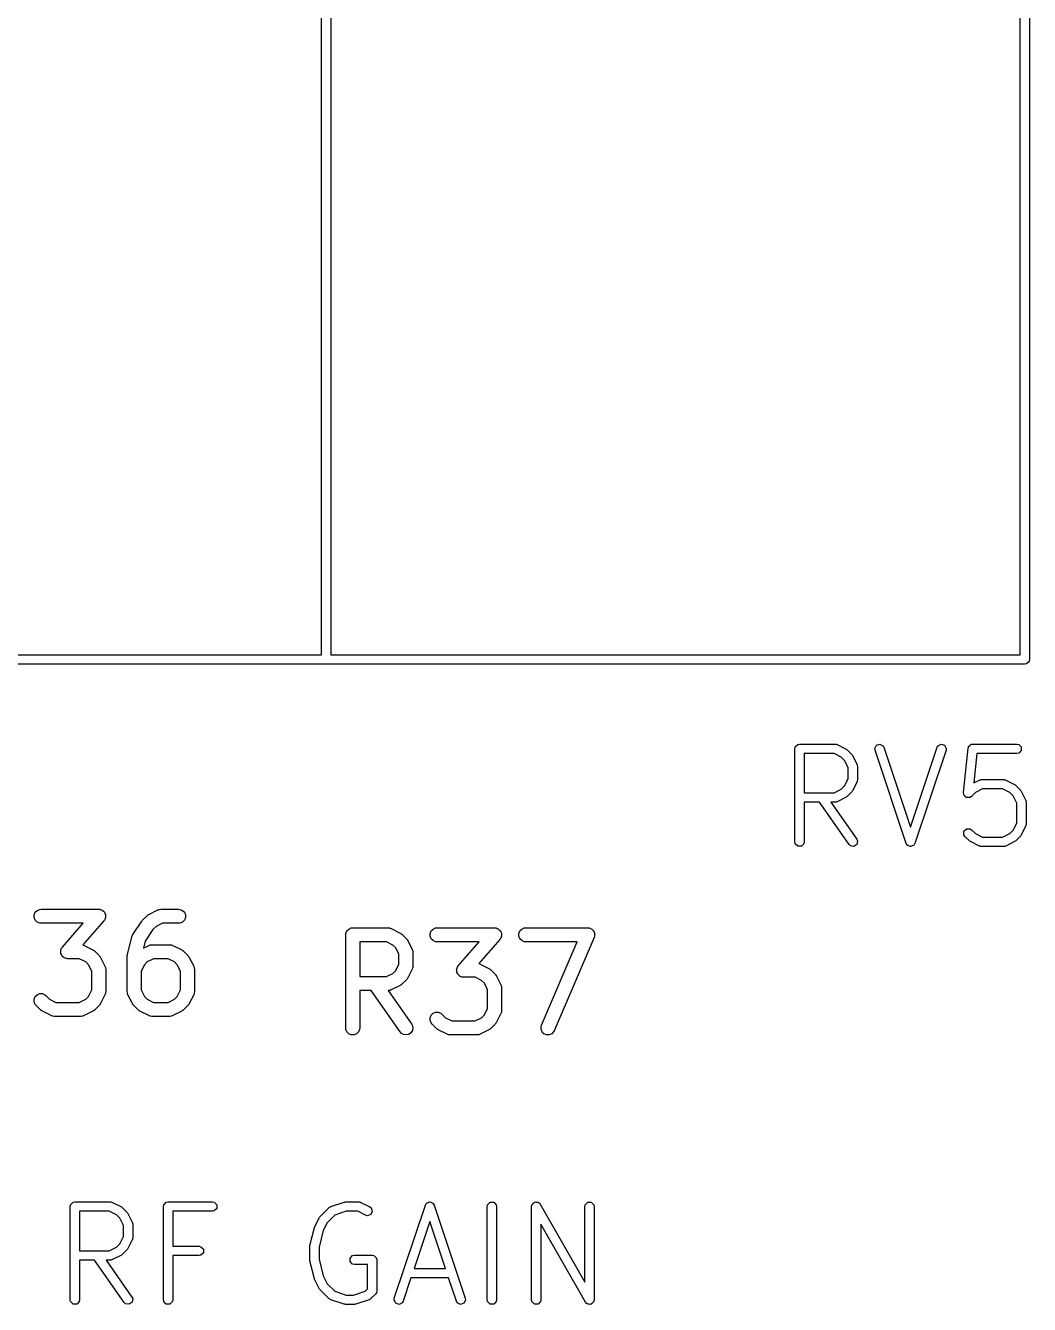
# Model space of a CAD drawing. Header units: millimetres. Extents: x 4 to 152, y 19 to 149.
# Drawn here: x 78.27 to 89.05, y 19.08 to 32.81 of the extents above; entities that cross this region are included whole.
import ezdxf

# ---------------------------------------------------------------- set-up
doc = ezdxf.new("R2010")
doc.units = ezdxf.units.MM
doc.layers.add('F.Silkscreen', color=41, linetype='CONTINUOUS', true_color=0xf2eda1)

msp = doc.modelspace()

# ---------------------------------------------------------------- linework, layer by layer
at = {"layer": 'F.Silkscreen', "linetype": 'CONTINUOUS'}
for p, q in [((88.95, 26.05), (88.95, 48.95)), ((89.05, 49), (89.05, 26)), ((81.45, 26.05), (81.45, 37.705056)), ((81.55, 37.705056), (81.55, 26.05)), ((89, 25.95), (74, 25.95)), ((74.05, 26.05), (81.45, 26.05)), ((81.55, 26.05), (88.95, 26.05)), ((89.019134, 25.953806), (89, 25.95)), ((89.046194, 25.980866), (89.019134, 25.953806)), ((89.05, 26), (89.046194, 25.980866)), ((86.533333, 25.042581), (86.537139, 25.061715)), ((86.533333, 24.042581), (86.533333, 25.042581)), ((86.537139, 25.061715), (86.564199, 25.088775)), ((86.564199, 25.088775), (86.583333, 25.092581)), ((86.583333, 25.092581), (86.964285, 25.092581)), ((86.952482, 24.992581), (86.633333, 24.992581)), ((86.633333, 24.992581), (86.633333, 24.568772)), ((87.029905, 24.95387), (86.952482, 24.992581)), ((86.964285, 25.092581), (86.966741, 25.092093)), ((86.966741, 25.092093), (86.96783, 25.092455)), ((86.96783, 25.092455), (86.975557, 25.090339)), ((86.975557, 25.090339), (86.983419, 25.088775)), ((86.983419, 25.088775), (86.98423, 25.087964)), ((86.98423, 25.087964), (86.986646, 25.087302)), ((86.986646, 25.087302), (87.081883, 25.039684)), ((87.081883, 25.039684), (87.088216, 25.034769)), ((87.088216, 25.034769), (87.094878, 25.030317)), ((87.094878, 25.030317), (87.142497, 24.982699)), ((87.390602, 25.046125), (87.407716, 25.080354)), ((87.393042, 25.02677), (87.390602, 25.046125)), ((87.726375, 24.02677), (87.393042, 25.02677)), ((87.407716, 25.080354), (87.44402, 25.092455)), ((87.44402, 25.092455), (87.478249, 25.075341)), ((87.478249, 25.075341), (87.48791, 25.058392)), ((87.48791, 25.058392), (87.773809, 24.200695)), ((87.773809, 24.200695), (88.059708, 25.058392)), ((88.154576, 25.026769), (87.821243, 24.02677)), ((88.059708, 25.058392), (88.069369, 25.07534)), ((88.069369, 25.07534), (88.103598, 25.092455)), ((88.103598, 25.092455), (88.139902, 25.080353)), ((88.139902, 25.080353), (88.157016, 25.046125)), ((88.157016, 25.046125), (88.154576, 25.026769)), ((88.343105, 24.571366), (88.390724, 25.047556)), ((88.390724, 25.047556), (88.394282, 25.059223)), ((88.394282, 25.061715), (88.395375, 25.062809)), ((88.394282, 25.059223), (88.394282, 25.061715)), ((88.395375, 25.062809), (88.396415, 25.066216)), ((88.396415, 25.066216), (88.409441, 25.076875)), ((88.409441, 25.076875), (88.421342, 25.088775)), ((88.421342, 25.088775), (88.424835, 25.08947)), ((88.424835, 25.08947), (88.426033, 25.09045)), ((88.426033, 25.09045), (88.428514, 25.090202)), ((88.428514, 25.090202), (88.440476, 25.092581)), ((88.440476, 25.092581), (88.916666, 25.092581)), ((88.485725, 24.992581), (88.454141, 24.676745)), ((88.916666, 24.992581), (88.485725, 24.992581)), ((88.916666, 25.092581), (88.9358, 25.088775)), ((88.9358, 24.996387), (88.916666, 24.992581)), ((88.9358, 25.088775), (88.96286, 25.061715)), ((88.96286, 25.023447), (88.9358, 24.996387)), ((88.96286, 25.061715), (88.96286, 25.023447)), ((87.066049, 24.917725), (87.029905, 24.95387)), ((87.104761, 24.840302), (87.066049, 24.917725)), ((87.142497, 24.982699), (87.146951, 24.976033)), ((87.146951, 24.976033), (87.151863, 24.969704)), ((87.151863, 24.969704), (87.199482, 24.874466)), ((87.199482, 24.874466), (87.200143, 24.872051)), ((87.200143, 24.872051), (87.200955, 24.871239)), ((87.200955, 24.871239), (87.202518, 24.863378)), ((87.202518, 24.863378), (87.204635, 24.85565)), ((87.204635, 24.85565), (87.204272, 24.854562)), ((87.204272, 24.854562), (87.204761, 24.852105)), ((87.204761, 24.852105), (87.204761, 24.709248)), ((87.066049, 24.643629), (87.104761, 24.721052)), ((87.104761, 24.721052), (87.104761, 24.840302)), ((88.524441, 24.709387), (88.532169, 24.711503)), ((88.532169, 24.711503), (88.533257, 24.711141)), ((88.533257, 24.711141), (88.535714, 24.711629)), ((88.535714, 24.711629), (88.773809, 24.711629)), ((88.773809, 24.711629), (88.776265, 24.711141)), ((88.776265, 24.711141), (88.777354, 24.711503)), ((88.777354, 24.711503), (88.785081, 24.709387)), ((86.952482, 24.568772), (87.029905, 24.607484)), ((87.029905, 24.607484), (87.066049, 24.643629)), ((87.142497, 24.578654), (87.094878, 24.531036)), ((87.146951, 24.585321), (87.142497, 24.578654)), ((87.151863, 24.591649), (87.146951, 24.585321)), ((87.199482, 24.686887), (87.151863, 24.591649)), ((87.200143, 24.689303), (87.199482, 24.686887)), ((87.200955, 24.690114), (87.200143, 24.689303)), ((87.202518, 24.697976), (87.200955, 24.690114)), ((87.204635, 24.705703), (87.202518, 24.697976)), ((87.204761, 24.709248), (87.204272, 24.706792)), ((87.204272, 24.706792), (87.204635, 24.705703)), ((88.454141, 24.676745), (88.513353, 24.70635)), ((88.547518, 24.611629), (88.470094, 24.572918)), ((88.513353, 24.70635), (88.515768, 24.707012)), ((88.515768, 24.707012), (88.51658, 24.707823)), ((88.51658, 24.707823), (88.524441, 24.709387)), ((88.762006, 24.611629), (88.547518, 24.611629)), ((88.839429, 24.572918), (88.762006, 24.611629)), ((88.785081, 24.709387), (88.792943, 24.707823)), ((88.792943, 24.707823), (88.793754, 24.707012)), ((88.793754, 24.707012), (88.79617, 24.70635)), ((88.79617, 24.70635), (88.891407, 24.658732)), ((88.891407, 24.658732), (88.89774, 24.653817)), ((88.89774, 24.653817), (88.904402, 24.649365)), ((88.904402, 24.649365), (88.952021, 24.601747)), ((88.952021, 24.601747), (88.956475, 24.595081)), ((88.956475, 24.595081), (88.961387, 24.588752)), ((88.961387, 24.588752), (89.009006, 24.493514)), ((86.633333, 24.568772), (86.952482, 24.568772)), ((86.795395, 24.468772), (86.633333, 24.468772)), ((86.633333, 24.468772), (86.633333, 24.042581)), ((87.113799, 24.013908), (86.795395, 24.468772)), ((86.964285, 24.468772), (86.917461, 24.468772)), ((86.917461, 24.468772), (87.195723, 24.071254)), ((86.966741, 24.469261), (86.964285, 24.468772)), ((86.96783, 24.468898), (86.966741, 24.469261)), ((86.975557, 24.471015), (86.96783, 24.468898)), ((86.983419, 24.472578), (86.975557, 24.471015)), ((86.98423, 24.47339), (86.983419, 24.472578)), ((86.986646, 24.474051), (86.98423, 24.47339)), ((87.081883, 24.521669), (86.986646, 24.474051)), ((87.088216, 24.526585), (87.081883, 24.521669)), ((87.094878, 24.531036), (87.088216, 24.526585)), ((88.344988, 24.551948), (88.343105, 24.571366)), ((88.346663, 24.549901), (88.344988, 24.551948)), ((88.346663, 24.547257), (88.346663, 24.549901)), ((88.35856, 24.53536), (88.346663, 24.547257)), ((88.369221, 24.52233), (88.35856, 24.53536)), ((88.371853, 24.522067), (88.369221, 24.52233)), ((88.373723, 24.520197), (88.371853, 24.522067)), ((88.39055, 24.520197), (88.373723, 24.520197)), ((88.4073, 24.518522), (88.39055, 24.520197)), ((88.409347, 24.520197), (88.4073, 24.518522)), ((88.411991, 24.520197), (88.409347, 24.520197)), ((88.428212, 24.531036), (88.411991, 24.520197)), ((88.470094, 24.572918), (88.428212, 24.531036)), ((88.875573, 24.536773), (88.839429, 24.572918)), ((88.914285, 24.45935), (88.875573, 24.536773)), ((88.914285, 24.244862), (88.914285, 24.45935)), ((89.009006, 24.493514), (89.009667, 24.491099)), ((89.009667, 24.491099), (89.010479, 24.490287)), ((89.010479, 24.490287), (89.012042, 24.482426)), ((89.012042, 24.482426), (89.014159, 24.474698)), ((89.014159, 24.474698), (89.013796, 24.47361)), ((89.013796, 24.47361), (89.014285, 24.471153)), ((89.014285, 24.471153), (89.014285, 24.233058)), ((88.346663, 24.156955), (88.373723, 24.184014)), ((88.373723, 24.184014), (88.411992, 24.184014)), ((88.411992, 24.184014), (88.428213, 24.173175)), ((88.428213, 24.173175), (88.470095, 24.131292)), ((88.839427, 24.131292), (88.875573, 24.167439)), ((88.875573, 24.167439), (88.914285, 24.244862)), ((89.009006, 24.210697), (88.961387, 24.115459)), ((89.009667, 24.213113), (89.009006, 24.210697)), ((89.010479, 24.213924), (89.009667, 24.213113)), ((89.012042, 24.221786), (89.010479, 24.213924)), ((89.014159, 24.229513), (89.012042, 24.221786)), ((89.014285, 24.233058), (89.013796, 24.230602)), ((89.013796, 24.230602), (89.014159, 24.229513)), ((86.537139, 24.023447), (86.533333, 24.042581)), ((86.633333, 24.042581), (86.629527, 24.023447)), ((87.195723, 24.071254), (87.203577, 24.053396)), ((87.203577, 24.053396), (87.196927, 24.01571)), ((87.736036, 24.009822), (87.726375, 24.02677)), ((87.821243, 24.02677), (87.811582, 24.009821)), ((88.346663, 24.118686), (88.346663, 24.156955)), ((88.357501, 24.102465), (88.346663, 24.118686)), ((88.40512, 24.054845), (88.357501, 24.102465)), ((88.411786, 24.050391), (88.40512, 24.054845)), ((88.418115, 24.045479), (88.411786, 24.050391)), ((88.513353, 23.99786), (88.418115, 24.045479)), ((88.470095, 24.131292), (88.547518, 24.092581)), ((88.547518, 24.092581), (88.762006, 24.092581)), ((88.762006, 24.092581), (88.839427, 24.131292)), ((88.891407, 24.045478), (88.79617, 23.99786)), ((88.897734, 24.050389), (88.891407, 24.045478)), ((88.904403, 24.054845), (88.897734, 24.050389)), ((88.952022, 24.102465), (88.904403, 24.054845)), ((88.956475, 24.109131), (88.952022, 24.102465)), ((88.961387, 24.115459), (88.956475, 24.109131)), ((86.564199, 23.996387), (86.537139, 24.023447)), ((86.602467, 23.996387), (86.564199, 23.996387)), ((86.629527, 24.023447), (86.602467, 23.996387)), ((87.12789, 24.000415), (87.113799, 24.013908)), ((87.165576, 23.993765), (87.12789, 24.000415)), ((87.196927, 24.01571), (87.165576, 23.993765)), ((87.739377, 24.008152), (87.736036, 24.009822)), ((87.741049, 24.004808), (87.739377, 24.008152)), ((87.756091, 23.999795), (87.741049, 24.004808)), ((87.770265, 23.992707), (87.756091, 23.999795)), ((87.773808, 23.993889), (87.770265, 23.992707)), ((87.777353, 23.992707), (87.773808, 23.993889)), ((87.791532, 23.999797), (87.777353, 23.992707)), ((87.806569, 24.004809), (87.791532, 23.999797)), ((87.808239, 24.00815), (87.806569, 24.004809)), ((87.811582, 24.009821), (87.808239, 24.00815)), ((88.515768, 23.997199), (88.513353, 23.99786)), ((88.51658, 23.996387), (88.515768, 23.997199)), ((88.524441, 23.994824), (88.51658, 23.996387)), ((88.532169, 23.992707), (88.524441, 23.994824)), ((88.533257, 23.99307), (88.532169, 23.992707)), ((88.535714, 23.992581), (88.533257, 23.99307)), ((88.773809, 23.992581), (88.535714, 23.992581)), ((88.776265, 23.99307), (88.773809, 23.992581)), ((88.777354, 23.992707), (88.776265, 23.99307)), ((88.785081, 23.994824), (88.777354, 23.992707)), ((88.792943, 23.996387), (88.785081, 23.994824)), ((88.793754, 23.997199), (88.792943, 23.996387)), ((88.79617, 23.99786), (88.793754, 23.997199)), ((78.366917, 23.259813), (78.378116, 23.286849)), ((78.366917, 23.230549), (78.366917, 23.259813)), ((78.378116, 23.203513), (78.366917, 23.230549)), ((78.378116, 23.286849), (78.398808, 23.307541)), ((78.398808, 23.182821), (78.378116, 23.203513)), ((78.398808, 23.307541), (78.425844, 23.31874)), ((78.425844, 23.31874), (78.440476, 23.320181)), ((78.440476, 23.320181), (79.059523, 23.320181)), ((79.059523, 23.320181), (79.067261, 23.319419)), ((79.067261, 23.319419), (79.069229, 23.31955)), ((79.069229, 23.31955), (79.070584, 23.319092)), ((79.070584, 23.319092), (79.074155, 23.31874)), ((79.074155, 23.31874), (79.085412, 23.314077)), ((79.085412, 23.314077), (79.09695, 23.310175)), ((79.09695, 23.310175), (79.098854, 23.30851)), ((79.098854, 23.30851), (79.101191, 23.307541)), ((79.101191, 23.307541), (79.109801, 23.298931)), ((79.109801, 23.298931), (79.118974, 23.290905)), ((79.120487, 23.202118), (79.115966, 23.195793)), ((79.118974, 23.290905), (79.120096, 23.288636)), ((79.120096, 23.288636), (79.121883, 23.286849)), ((79.121883, 23.203513), (79.120487, 23.202118)), ((79.121883, 23.286849), (79.126543, 23.275599)), ((79.122431, 23.204837), (79.121883, 23.203513)), ((79.124517, 23.207754), (79.122431, 23.204837)), ((79.128418, 23.219292), (79.124517, 23.207754)), ((79.126543, 23.275599), (79.131946, 23.264673)), ((79.133082, 23.230549), (79.128418, 23.219292)), ((79.131946, 23.264673), (79.132114, 23.26215)), ((79.132114, 23.26215), (79.133082, 23.259813)), ((79.133082, 23.259813), (79.133082, 23.247629)), ((79.133082, 23.247629), (79.133892, 23.235475)), ((79.133892, 23.235475), (79.133082, 23.23308)), ((79.133082, 23.23308), (79.133082, 23.230549)), ((79.525461, 23.19708), (79.530245, 23.202921)), ((79.530245, 23.202921), (79.530266, 23.202936)), ((79.530266, 23.202936), (79.5303, 23.202976)), ((79.5303, 23.202976), (79.577919, 23.250595)), ((79.577919, 23.250595), (79.583668, 23.255314)), ((79.583668, 23.255314), (79.584968, 23.256812)), ((79.584968, 23.256812), (79.587227, 23.258234)), ((79.587227, 23.258234), (79.589284, 23.259922)), ((79.589284, 23.259922), (79.591111, 23.26068)), ((79.591111, 23.26068), (79.597411, 23.264644)), ((79.597411, 23.264644), (79.692649, 23.312263)), ((79.692649, 23.312263), (79.70638, 23.317518)), ((79.70638, 23.317518), (79.709069, 23.31771)), ((79.709069, 23.31771), (79.711558, 23.31874)), ((79.711558, 23.31874), (79.72619, 23.320181)), ((79.72619, 23.320181), (79.916666, 23.320181)), ((79.916666, 23.320181), (79.931298, 23.31874)), ((79.931298, 23.31874), (79.958334, 23.307541)), ((79.958334, 23.307541), (79.979026, 23.286849)), ((79.979026, 23.203513), (79.958334, 23.182821)), ((79.979026, 23.286849), (79.990225, 23.259813)), ((79.990225, 23.230549), (79.979026, 23.203513)), ((79.990225, 23.259813), (79.990225, 23.230549)), ((78.425844, 23.171622), (78.398808, 23.182821)), ((78.440476, 23.170181), (78.425844, 23.171622)), ((78.894241, 23.170181), (78.440476, 23.170181)), ((78.669747, 22.913617), (78.894241, 23.170181)), ((79.115966, 23.195793), (78.88907, 22.936484)), ((79.425691, 23.048689), (79.520929, 23.191546)), ((79.520929, 23.191546), (79.520963, 23.191589)), ((79.520963, 23.191589), (79.520973, 23.191611)), ((79.520973, 23.191611), (79.525461, 23.19708)), ((79.641617, 23.102162), (79.557705, 22.976293)), ((79.675379, 23.135923), (79.641617, 23.102162)), ((79.743895, 23.170181), (79.675379, 23.135923)), ((79.916666, 23.170181), (79.743895, 23.170181)), ((79.931298, 23.171622), (79.916666, 23.170181)), ((79.958334, 23.182821), (79.931298, 23.171622)), ((81.712155, 23.059813), (81.723354, 23.086849)), ((81.723354, 23.086849), (81.744046, 23.107541)), ((81.744046, 23.107541), (81.771082, 23.11874)), ((81.771082, 23.11874), (81.785714, 23.120181)), ((81.785714, 23.120181), (82.166666, 23.120181)), ((82.166666, 23.120181), (82.181298, 23.11874)), ((82.181298, 23.11874), (82.183787, 23.117709)), ((82.183787, 23.117709), (82.186475, 23.117518)), ((82.186475, 23.117518), (82.200207, 23.112263)), ((82.200207, 23.112263), (82.295445, 23.064644)), ((82.295445, 23.064644), (82.301744, 23.06068)), ((82.616917, 23.059813), (82.628116, 23.086849)), ((82.628116, 23.086849), (82.648808, 23.107541)), ((82.648808, 23.107541), (82.675844, 23.11874)), ((82.675844, 23.11874), (82.690476, 23.120181)), ((82.690476, 23.120181), (83.309523, 23.120181)), ((83.309523, 23.120181), (83.317261, 23.119419)), ((83.317261, 23.119419), (83.319229, 23.11955)), ((83.319229, 23.11955), (83.320584, 23.119092)), ((83.320584, 23.119092), (83.324155, 23.11874)), ((83.324155, 23.11874), (83.335412, 23.114077)), ((83.335412, 23.114077), (83.34695, 23.110175)), ((83.34695, 23.110175), (83.348854, 23.10851)), ((83.348854, 23.10851), (83.351191, 23.107541)), ((83.351191, 23.107541), (83.359801, 23.098931)), ((83.359801, 23.098931), (83.368974, 23.090905)), ((83.368974, 23.090905), (83.370096, 23.088636)), ((83.370096, 23.088636), (83.371883, 23.086849)), ((83.371883, 23.086849), (83.376543, 23.075599)), ((83.376543, 23.075599), (83.381946, 23.064673)), ((83.381946, 23.064673), (83.382114, 23.06215)), ((83.569298, 23.059813), (83.580497, 23.086849)), ((83.580497, 23.086849), (83.601189, 23.107541)), ((83.601189, 23.107541), (83.628225, 23.11874)), ((83.628225, 23.11874), (83.642857, 23.120181)), ((83.642857, 23.120181), (84.309523, 23.120181)), ((84.309523, 23.120181), (84.324155, 23.11874)), ((84.324155, 23.11874), (84.324585, 23.118562)), ((84.324585, 23.118562), (84.32505, 23.118556)), ((84.32505, 23.118556), (84.338056, 23.112982)), ((84.338056, 23.112982), (84.351191, 23.107541)), ((84.351191, 23.107541), (84.35152, 23.107212)), ((84.35152, 23.107212), (84.351948, 23.107028)), ((84.351948, 23.107028), (84.361843, 23.096889)), ((84.361843, 23.096889), (84.371883, 23.086849)), ((84.371883, 23.086849), (84.372061, 23.086419)), ((84.372061, 23.086419), (84.372387, 23.086085)), ((84.372387, 23.086085), (84.37766, 23.072903)), ((84.37766, 23.072903), (84.383082, 23.059813)), ((78.88907, 22.936484), (78.902588, 22.931311)), ((78.902588, 22.931311), (78.997826, 22.883692)), ((79.367715, 22.8348), (79.415334, 23.025276)), ((79.415334, 23.025276), (79.418414, 23.033899)), ((79.418414, 23.033899), (79.418774, 23.035715)), ((79.418774, 23.035715), (79.419652, 23.037363)), ((79.419652, 23.037363), (79.420281, 23.039122)), ((79.420281, 23.039122), (79.421384, 23.040611)), ((79.421384, 23.040611), (79.425691, 23.048689)), ((79.557705, 22.976293), (79.539181, 22.902196)), ((79.539181, 22.902196), (79.597411, 22.931311)), ((79.597411, 22.931311), (79.611142, 22.936566)), ((79.611142, 22.936566), (79.613831, 22.936758)), ((79.613831, 22.936758), (79.61632, 22.937788)), ((79.61632, 22.937788), (79.630952, 22.939229)), ((79.630952, 22.939229), (79.821428, 22.939229)), ((79.821428, 22.939229), (79.83606, 22.937788)), ((79.83606, 22.937788), (79.838549, 22.936757)), ((79.838549, 22.936757), (79.841237, 22.936566)), ((79.841237, 22.936566), (79.854969, 22.931311)), ((79.854969, 22.931311), (79.950207, 22.883692)), ((81.710714, 23.045181), (81.712155, 23.059813)), ((81.710714, 22.045181), (81.710714, 23.045181)), ((82.148961, 22.970181), (81.860714, 22.970181)), ((81.860714, 22.970181), (81.860714, 22.596372)), ((82.217477, 22.935923), (82.148961, 22.970181)), ((82.247884, 22.905516), (82.217477, 22.935923)), ((82.301744, 23.06068), (82.303572, 23.059922)), ((82.303572, 23.059922), (82.305628, 23.058234)), ((82.305628, 23.058234), (82.307888, 23.056812)), ((82.307888, 23.056812), (82.309187, 23.055314)), ((82.309187, 23.055314), (82.314937, 23.050595)), ((82.314937, 23.050595), (82.362556, 23.002976)), ((82.362556, 23.002976), (82.367274, 22.997227)), ((82.367274, 22.997227), (82.368773, 22.995927)), ((82.368773, 22.995927), (82.370194, 22.993668)), ((82.370194, 22.993668), (82.371883, 22.991611)), ((82.371883, 22.991611), (82.37264, 22.989784)), ((82.37264, 22.989784), (82.376605, 22.983484)), ((82.376605, 22.983484), (82.424224, 22.888246)), ((82.616917, 23.030549), (82.616917, 23.059813)), ((82.628116, 23.003513), (82.616917, 23.030549)), ((82.648808, 22.982821), (82.628116, 23.003513)), ((82.675844, 22.971622), (82.648808, 22.982821)), ((82.690476, 22.970181), (82.675844, 22.971622)), ((83.144241, 22.970181), (82.690476, 22.970181)), ((82.919747, 22.713617), (83.144241, 22.970181)), ((83.365966, 22.995793), (83.13907, 22.736484)), ((83.370487, 23.002118), (83.365966, 22.995793)), ((83.371883, 23.003513), (83.370487, 23.002118)), ((83.372431, 23.004837), (83.371883, 23.003513)), ((83.374517, 23.007754), (83.372431, 23.004837)), ((83.378418, 23.019292), (83.374517, 23.007754)), ((83.383082, 23.030549), (83.378418, 23.019292)), ((83.382114, 23.06215), (83.383082, 23.059813)), ((83.383082, 23.059813), (83.383082, 23.047629)), ((83.383082, 23.047629), (83.383892, 23.035475)), ((83.383892, 23.035475), (83.383082, 23.03308)), ((83.383082, 23.03308), (83.383082, 23.030549)), ((83.569298, 23.030549), (83.569298, 23.059813)), ((83.580497, 23.003513), (83.569298, 23.030549)), ((83.601189, 22.982821), (83.580497, 23.003513)), ((83.628225, 22.971622), (83.601189, 22.982821)), ((83.642857, 22.970181), (83.628225, 22.971622)), ((84.195782, 22.970181), (83.642857, 22.970181)), ((83.812016, 22.074725), (84.195782, 22.970181)), ((84.378459, 23.015637), (83.949888, 22.015637)), ((84.382898, 23.029653), (84.378459, 23.015637)), ((84.382903, 23.030119), (84.382898, 23.029653)), ((84.383082, 23.030549), (84.382903, 23.030119)), ((84.383082, 23.059813), (84.383082, 23.059348)), ((84.383082, 23.059348), (84.383255, 23.058915)), ((84.383255, 23.058915), (84.383082, 23.044735)), ((84.383082, 23.044735), (84.383082, 23.030549)), ((78.651821, 22.873935), (78.652631, 22.876331)), ((78.652631, 22.861782), (78.651821, 22.873935)), ((78.652631, 22.878861), (78.657294, 22.890119)), ((78.652631, 22.876331), (78.652631, 22.878861)), ((78.652631, 22.849597), (78.652631, 22.861782)), ((78.653598, 22.847261), (78.652631, 22.849597)), ((78.653767, 22.844737), (78.653598, 22.847261)), ((78.659169, 22.833812), (78.653767, 22.844737)), ((78.657294, 22.890119), (78.661196, 22.901656)), ((78.66383, 22.822561), (78.659169, 22.833812)), ((78.661196, 22.901656), (78.663281, 22.904574)), ((78.663281, 22.904574), (78.66383, 22.905897)), ((78.66383, 22.905897), (78.665225, 22.907293)), ((78.665616, 22.820775), (78.66383, 22.822561)), ((78.665225, 22.907293), (78.669747, 22.913617)), ((78.666739, 22.818505), (78.665616, 22.820775)), ((78.675911, 22.81048), (78.666739, 22.818505)), ((78.684522, 22.801869), (78.675911, 22.81048)), ((78.686858, 22.800901), (78.684522, 22.801869)), ((78.688763, 22.799235), (78.686858, 22.800901)), ((78.7003, 22.795334), (78.688763, 22.799235)), ((78.711558, 22.79067), (78.7003, 22.795334)), ((78.715128, 22.790319), (78.711558, 22.79067)), ((78.716484, 22.78986), (78.715128, 22.790319)), ((78.718451, 22.789992), (78.716484, 22.78986)), ((78.72619, 22.789229), (78.718451, 22.789992)), ((78.851342, 22.789229), (78.72619, 22.789229)), ((78.919858, 22.754971), (78.851342, 22.789229)), ((78.997826, 22.883692), (79.004125, 22.879728)), ((79.004125, 22.879728), (79.005953, 22.87897)), ((79.005953, 22.87897), (79.008009, 22.877282)), ((79.008009, 22.877282), (79.010269, 22.87586)), ((79.010269, 22.87586), (79.011568, 22.874362)), ((79.011568, 22.874362), (79.017318, 22.869643)), ((79.017318, 22.869643), (79.064937, 22.822024)), ((79.064937, 22.822024), (79.069655, 22.816275)), ((79.069655, 22.816275), (79.071154, 22.814975)), ((79.071154, 22.814975), (79.072575, 22.812716)), ((79.072575, 22.812716), (79.074264, 22.810659)), ((79.074264, 22.810659), (79.075021, 22.808832)), ((79.075021, 22.808832), (79.078986, 22.802532)), ((79.078986, 22.802532), (79.126605, 22.707294)), ((79.365476, 22.81661), (79.365727, 22.819164)), ((79.365476, 22.435658), (79.365476, 22.81661)), ((79.365565, 22.820256), (79.366374, 22.82573)), ((79.365727, 22.819164), (79.365565, 22.820256)), ((79.366374, 22.82573), (79.366917, 22.831242)), ((79.366917, 22.831242), (79.367339, 22.832264)), ((79.367339, 22.832264), (79.367715, 22.8348)), ((79.648657, 22.789229), (79.580141, 22.754971)), ((79.803723, 22.789229), (79.648657, 22.789229)), ((79.872239, 22.754971), (79.803723, 22.789229)), ((79.950207, 22.883692), (79.956506, 22.879728)), ((79.956506, 22.879728), (79.958334, 22.87897)), ((79.958334, 22.87897), (79.96039, 22.877282)), ((79.96039, 22.877282), (79.96265, 22.87586)), ((79.96265, 22.87586), (79.963949, 22.874362)), ((79.963949, 22.874362), (79.969699, 22.869643)), ((79.969699, 22.869643), (80.017318, 22.822024)), ((80.017318, 22.822024), (80.022036, 22.816275)), ((80.022036, 22.816275), (80.023535, 22.814975)), ((80.023535, 22.814975), (80.024956, 22.812716)), ((80.024956, 22.812716), (80.026645, 22.810659)), ((80.026645, 22.810659), (80.027402, 22.808832)), ((80.027402, 22.808832), (80.031367, 22.802532)), ((80.031367, 22.802532), (80.078986, 22.707294)), ((82.282142, 22.837), (82.247884, 22.905516)), ((82.282142, 22.729553), (82.282142, 22.837)), ((82.424224, 22.888246), (82.429479, 22.874515)), ((82.429479, 22.874515), (82.42967, 22.871826)), ((82.42967, 22.871826), (82.430701, 22.869337)), ((82.430701, 22.869337), (82.432142, 22.854705)), ((82.432142, 22.854705), (82.432142, 22.711848)), ((78.950265, 22.724564), (78.919858, 22.754971)), ((78.984523, 22.656048), (78.950265, 22.724564)), ((78.984523, 22.453363), (78.984523, 22.656048)), ((79.126605, 22.707294), (79.13186, 22.693563)), ((79.13186, 22.693563), (79.132051, 22.690874)), ((79.132051, 22.690874), (79.133082, 22.688385)), ((79.133082, 22.688385), (79.134523, 22.673753)), ((79.134523, 22.673753), (79.134523, 22.435658)), ((79.549734, 22.724564), (79.515476, 22.656048)), ((79.515476, 22.656048), (79.515476, 22.453363)), ((79.580141, 22.754971), (79.549734, 22.724564)), ((79.902646, 22.724564), (79.872239, 22.754971)), ((79.936904, 22.656048), (79.902646, 22.724564)), ((79.936904, 22.453363), (79.936904, 22.656048)), ((80.078986, 22.707294), (80.084241, 22.693563)), ((80.084241, 22.693563), (80.084432, 22.690874)), ((80.084432, 22.690874), (80.085463, 22.688385)), ((80.085463, 22.688385), (80.086904, 22.673753)), ((80.086904, 22.673753), (80.086904, 22.435658)), ((82.217477, 22.63063), (82.247884, 22.661037)), ((82.247884, 22.661037), (82.282142, 22.729553)), ((82.424224, 22.678307), (82.376605, 22.583069)), ((82.429479, 22.692038), (82.424224, 22.678307)), ((82.42967, 22.694728), (82.429479, 22.692038)), ((82.430701, 22.697216), (82.42967, 22.694728)), ((82.432142, 22.711848), (82.430701, 22.697216)), ((82.901821, 22.673935), (82.902631, 22.676331)), ((82.902631, 22.661782), (82.901821, 22.673935)), ((82.902631, 22.678861), (82.907294, 22.690119)), ((82.902631, 22.676331), (82.902631, 22.678861)), ((82.902631, 22.649597), (82.902631, 22.661782)), ((82.907294, 22.690119), (82.911196, 22.701656)), ((82.911196, 22.701656), (82.913281, 22.704574)), ((82.913281, 22.704574), (82.91383, 22.705897)), ((82.91383, 22.705897), (82.915225, 22.707293)), ((82.915225, 22.707293), (82.919747, 22.713617)), ((83.13907, 22.736484), (83.152588, 22.731311)), ((83.152588, 22.731311), (83.247826, 22.683692)), ((83.247826, 22.683692), (83.254125, 22.679728)), ((83.254125, 22.679728), (83.255953, 22.67897)), ((83.255953, 22.67897), (83.258009, 22.677282)), ((83.258009, 22.677282), (83.260269, 22.67586)), ((83.260269, 22.67586), (83.261568, 22.674362)), ((83.261568, 22.674362), (83.267318, 22.669643)), ((83.267318, 22.669643), (83.314937, 22.622024)), ((81.860714, 22.596372), (82.148961, 22.596372)), ((82.148961, 22.596372), (82.217477, 22.63063)), ((82.314937, 22.515958), (82.309187, 22.51124)), ((82.362556, 22.563577), (82.314937, 22.515958)), ((82.367274, 22.569327), (82.362556, 22.563577)), ((82.368773, 22.570626), (82.367274, 22.569327)), ((82.370194, 22.572886), (82.368773, 22.570626)), ((82.371883, 22.574942), (82.370194, 22.572886)), ((82.37264, 22.57677), (82.371883, 22.574942)), ((82.376605, 22.583069), (82.37264, 22.57677)), ((82.903598, 22.647261), (82.902631, 22.649597)), ((82.903767, 22.644737), (82.903598, 22.647261)), ((82.909169, 22.633812), (82.903767, 22.644737)), ((82.91383, 22.622561), (82.909169, 22.633812)), ((82.915616, 22.620775), (82.91383, 22.622561)), ((82.916739, 22.618505), (82.915616, 22.620775)), ((82.925911, 22.61048), (82.916739, 22.618505)), ((82.934522, 22.601869), (82.925911, 22.61048)), ((82.936858, 22.600901), (82.934522, 22.601869)), ((82.938763, 22.599235), (82.936858, 22.600901)), ((82.9503, 22.595334), (82.938763, 22.599235)), ((82.961558, 22.59067), (82.9503, 22.595334)), ((82.965128, 22.590319), (82.961558, 22.59067)), ((82.966484, 22.58986), (82.965128, 22.590319)), ((82.968451, 22.589992), (82.966484, 22.58986)), ((82.97619, 22.589229), (82.968451, 22.589992)), ((83.101342, 22.589229), (82.97619, 22.589229)), ((83.169858, 22.554971), (83.101342, 22.589229)), ((83.200265, 22.524564), (83.169858, 22.554971)), ((83.234523, 22.456048), (83.200265, 22.524564)), ((83.314937, 22.622024), (83.319655, 22.616275)), ((83.319655, 22.616275), (83.321154, 22.614975)), ((83.321154, 22.614975), (83.322575, 22.612716)), ((83.322575, 22.612716), (83.324264, 22.610659)), ((83.324264, 22.610659), (83.325021, 22.608832)), ((83.325021, 22.608832), (83.328986, 22.602532)), ((83.328986, 22.602532), (83.376605, 22.507294)), ((78.366917, 22.355052), (78.378116, 22.382088)), ((78.378116, 22.382088), (78.398809, 22.402781)), ((78.398809, 22.402781), (78.425845, 22.413979)), ((78.425845, 22.413979), (78.455108, 22.413979)), ((78.455108, 22.413979), (78.482144, 22.40278)), ((78.482144, 22.40278), (78.49351, 22.393452)), ((78.49351, 22.393452), (78.532522, 22.354439)), ((78.919857, 22.354439), (78.950264, 22.384847)), ((78.950264, 22.384847), (78.984523, 22.453363)), ((79.126605, 22.402117), (79.078986, 22.306879)), ((79.13186, 22.415848), (79.126605, 22.402117)), ((79.132051, 22.418538), (79.13186, 22.415848)), ((79.133082, 22.421026), (79.132051, 22.418538)), ((79.134523, 22.435658), (79.133082, 22.421026)), ((79.366917, 22.421026), (79.365476, 22.435658)), ((79.367948, 22.418537), (79.366917, 22.421026)), ((79.368139, 22.415849), (79.367948, 22.418537)), ((79.373394, 22.402117), (79.368139, 22.415849)), ((79.421013, 22.306879), (79.373394, 22.402117)), ((79.515476, 22.453363), (79.549734, 22.384847)), ((79.549734, 22.384847), (79.580141, 22.354439)), ((79.872238, 22.354439), (79.902645, 22.384847)), ((79.902645, 22.384847), (79.936904, 22.453363)), ((80.078986, 22.402117), (80.031367, 22.306879)), ((80.084241, 22.415848), (80.078986, 22.402117)), ((80.084432, 22.418538), (80.084241, 22.415848)), ((80.085463, 22.421026), (80.084432, 22.418538)), ((80.086904, 22.435658), (80.085463, 22.421026)), ((81.98476, 22.446372), (81.860714, 22.446372)), ((81.860714, 22.446372), (81.860714, 22.045181)), ((82.2957, 22.002171), (81.98476, 22.446372)), ((82.181298, 22.447813), (82.167781, 22.446482)), ((82.167781, 22.446482), (82.418585, 22.08819)), ((82.183787, 22.448845), (82.181298, 22.447813)), ((82.186475, 22.449035), (82.183787, 22.448845)), ((82.200207, 22.45429), (82.186475, 22.449035)), ((82.295445, 22.501909), (82.200207, 22.45429)), ((82.301744, 22.505874), (82.295445, 22.501909)), ((82.303572, 22.506631), (82.301744, 22.505874)), ((82.305628, 22.50832), (82.303572, 22.506631)), ((82.307888, 22.509741), (82.305628, 22.50832)), ((82.309187, 22.51124), (82.307888, 22.509741)), ((83.234523, 22.253363), (83.234523, 22.456048)), ((83.376605, 22.507294), (83.38186, 22.493563)), ((83.38186, 22.493563), (83.382051, 22.490874)), ((83.382051, 22.490874), (83.383082, 22.488385)), ((83.383082, 22.488385), (83.384523, 22.473753)), ((83.384523, 22.473753), (83.384523, 22.235658)), ((78.366917, 22.325789), (78.366917, 22.355052)), ((78.378115, 22.298753), (78.366917, 22.325789)), ((78.387442, 22.287388), (78.378115, 22.298753)), ((78.435061, 22.239768), (78.387442, 22.287388)), ((78.532522, 22.354439), (78.601038, 22.320181)), ((78.601038, 22.320181), (78.851342, 22.320181)), ((78.851342, 22.320181), (78.919857, 22.354439)), ((79.064937, 22.287387), (79.017319, 22.239768)), ((79.069655, 22.293137), (79.064937, 22.287387)), ((79.071154, 22.294436), (79.069655, 22.293137)), ((79.072575, 22.296695), (79.071154, 22.294436)), ((79.074265, 22.298753), (79.072575, 22.296695)), ((79.075022, 22.300583), (79.074265, 22.298753)), ((79.078986, 22.306879), (79.075022, 22.300583)), ((79.424976, 22.300583), (79.421013, 22.306879)), ((79.425734, 22.298753), (79.424976, 22.300583)), ((79.427423, 22.296695), (79.425734, 22.298753)), ((79.428845, 22.294436), (79.427423, 22.296695)), ((79.430343, 22.293137), (79.428845, 22.294436)), ((79.435061, 22.287388), (79.430343, 22.293137)), ((79.48268, 22.239768), (79.435061, 22.287388)), ((79.580141, 22.354439), (79.648657, 22.320181)), ((79.648657, 22.320181), (79.803723, 22.320181)), ((79.803723, 22.320181), (79.872238, 22.354439)), ((80.017318, 22.287387), (79.9697, 22.239768)), ((80.022036, 22.293137), (80.017318, 22.287387)), ((80.023535, 22.294436), (80.022036, 22.293137)), ((80.024956, 22.296695), (80.023535, 22.294436)), ((80.026646, 22.298753), (80.024956, 22.296695)), ((80.027403, 22.300583), (80.026646, 22.298753)), ((80.031367, 22.306879), (80.027403, 22.300583)), ((83.200264, 22.184847), (83.234523, 22.253363)), ((78.44081, 22.23505), (78.435061, 22.239768)), ((78.442111, 22.23355), (78.44081, 22.23505)), ((78.44437, 22.232128), (78.442111, 22.23355)), ((78.446427, 22.23044), (78.44437, 22.232128)), ((78.448254, 22.229683), (78.446427, 22.23044)), ((78.454554, 22.225718), (78.448254, 22.229683)), ((78.549792, 22.178099), (78.454554, 22.225718)), ((78.563523, 22.172844), (78.549792, 22.178099)), ((78.566212, 22.172653), (78.563523, 22.172844)), ((78.568701, 22.171622), (78.566212, 22.172653)), ((78.583333, 22.170181), (78.568701, 22.171622)), ((78.869047, 22.170181), (78.583333, 22.170181)), ((78.883679, 22.171622), (78.869047, 22.170181)), ((78.886168, 22.172654), (78.883679, 22.171622)), ((78.888856, 22.172844), (78.886168, 22.172654)), ((78.902588, 22.178099), (78.888856, 22.172844)), ((78.997826, 22.225718), (78.902588, 22.178099)), ((79.004125, 22.229683), (78.997826, 22.225718)), ((79.005953, 22.23044), (79.004125, 22.229683)), ((79.008009, 22.232128), (79.005953, 22.23044)), ((79.010269, 22.23355), (79.008009, 22.232128)), ((79.011569, 22.23505), (79.010269, 22.23355)), ((79.017319, 22.239768), (79.011569, 22.23505)), ((79.488429, 22.23505), (79.48268, 22.239768)), ((79.48973, 22.23355), (79.488429, 22.23505)), ((79.491989, 22.232128), (79.48973, 22.23355)), ((79.494046, 22.23044), (79.491989, 22.232128)), ((79.495873, 22.229683), (79.494046, 22.23044)), ((79.502173, 22.225718), (79.495873, 22.229683)), ((79.597411, 22.178099), (79.502173, 22.225718)), ((79.611142, 22.172844), (79.597411, 22.178099)), ((79.613831, 22.172653), (79.611142, 22.172844)), ((79.61632, 22.171622), (79.613831, 22.172653)), ((79.630952, 22.170181), (79.61632, 22.171622)), ((79.821428, 22.170181), (79.630952, 22.170181)), ((79.83606, 22.171622), (79.821428, 22.170181)), ((79.838549, 22.172654), (79.83606, 22.171622)), ((79.841237, 22.172844), (79.838549, 22.172654)), ((79.854969, 22.178099), (79.841237, 22.172844)), ((79.950207, 22.225718), (79.854969, 22.178099)), ((79.956506, 22.229683), (79.950207, 22.225718)), ((79.958334, 22.23044), (79.956506, 22.229683)), ((79.96039, 22.232128), (79.958334, 22.23044)), ((79.96265, 22.23355), (79.96039, 22.232128)), ((79.96395, 22.23505), (79.96265, 22.23355)), ((79.9697, 22.239768), (79.96395, 22.23505)), ((82.616917, 22.155052), (82.628116, 22.182088)), ((82.616917, 22.125789), (82.616917, 22.155052)), ((82.628115, 22.098753), (82.616917, 22.125789)), ((82.628116, 22.182088), (82.648809, 22.202781)), ((82.648809, 22.202781), (82.675845, 22.213979)), ((82.675845, 22.213979), (82.705108, 22.213979)), ((82.705108, 22.213979), (82.732144, 22.20278)), ((82.732144, 22.20278), (82.74351, 22.193452)), ((82.74351, 22.193452), (82.782522, 22.154439)), ((82.782522, 22.154439), (82.851038, 22.120181)), ((82.851038, 22.120181), (83.101342, 22.120181)), ((83.101342, 22.120181), (83.169857, 22.154439)), ((83.169857, 22.154439), (83.200264, 22.184847)), ((83.328986, 22.106879), (83.325022, 22.100583)), ((83.376605, 22.202117), (83.328986, 22.106879)), ((83.38186, 22.215848), (83.376605, 22.202117)), ((83.382051, 22.218538), (83.38186, 22.215848)), ((83.383082, 22.221026), (83.382051, 22.218538)), ((83.384523, 22.235658), (83.383082, 22.221026)), ((81.712155, 22.030549), (81.710714, 22.045181)), ((81.723354, 22.003513), (81.712155, 22.030549)), ((81.744046, 21.982821), (81.723354, 22.003513)), ((81.771082, 21.971622), (81.744046, 21.982821)), ((81.800346, 21.971622), (81.771082, 21.971622)), ((81.827382, 21.982821), (81.800346, 21.971622)), ((81.848074, 22.003513), (81.827382, 21.982821)), ((81.859273, 22.030549), (81.848074, 22.003513)), ((81.860714, 22.045181), (81.859273, 22.030549)), ((82.305271, 21.991011), (82.2957, 22.002171)), ((82.32995, 21.975284), (82.305271, 21.991011)), ((82.358767, 21.970198), (82.32995, 21.975284)), ((82.387338, 21.976528), (82.358767, 21.970198)), ((82.411312, 21.99331), (82.387338, 21.976528)), ((82.427039, 22.017988), (82.411312, 21.99331)), ((82.418585, 22.08819), (82.425795, 22.075377)), ((82.425795, 22.075377), (82.432124, 22.046806)), ((82.432124, 22.046806), (82.427039, 22.017988)), ((82.637442, 22.087388), (82.628115, 22.098753)), ((82.685061, 22.039768), (82.637442, 22.087388)), ((82.69081, 22.03505), (82.685061, 22.039768)), ((82.692111, 22.03355), (82.69081, 22.03505)), ((82.69437, 22.032128), (82.692111, 22.03355)), ((82.696427, 22.03044), (82.69437, 22.032128)), ((82.698254, 22.029683), (82.696427, 22.03044)), ((82.704554, 22.025718), (82.698254, 22.029683)), ((82.799792, 21.978099), (82.704554, 22.025718)), ((82.813523, 21.972844), (82.799792, 21.978099)), ((82.816212, 21.972653), (82.813523, 21.972844)), ((82.818701, 21.971622), (82.816212, 21.972653)), ((82.833333, 21.970181), (82.818701, 21.971622)), ((83.119047, 21.970181), (82.833333, 21.970181)), ((83.133679, 21.971622), (83.119047, 21.970181)), ((83.136168, 21.972654), (83.133679, 21.971622)), ((83.138856, 21.972844), (83.136168, 21.972654)), ((83.152588, 21.978099), (83.138856, 21.972844)), ((83.247826, 22.025718), (83.152588, 21.978099)), ((83.254125, 22.029683), (83.247826, 22.025718)), ((83.255953, 22.03044), (83.254125, 22.029683)), ((83.258009, 22.032128), (83.255953, 22.03044)), ((83.260269, 22.03355), (83.258009, 22.032128)), ((83.261569, 22.03505), (83.260269, 22.03355)), ((83.267319, 22.039768), (83.261569, 22.03505)), ((83.314937, 22.087387), (83.267319, 22.039768)), ((83.319655, 22.093137), (83.314937, 22.087387)), ((83.321154, 22.094436), (83.319655, 22.093137)), ((83.322575, 22.096695), (83.321154, 22.094436)), ((83.324265, 22.098753), (83.322575, 22.096695)), ((83.325022, 22.100583), (83.324265, 22.098753)), ((83.80722, 22.031447), (83.807577, 22.060708)), ((83.818088, 22.004277), (83.80722, 22.031447)), ((83.807577, 22.060708), (83.812016, 22.074725)), ((83.838527, 21.983333), (83.818088, 22.004277)), ((83.865425, 21.971806), (83.838527, 21.983333)), ((83.894686, 21.971449), (83.865425, 21.971806)), ((83.921856, 21.982317), (83.894686, 21.971449)), ((83.9428, 22.002756), (83.921856, 21.982317)), ((83.949888, 22.015637), (83.9428, 22.002756)), ((78.753884, 20.127581), (78.75769, 20.146715)), ((78.753884, 19.127581), (78.753884, 20.127581)), ((78.75769, 20.146715), (78.78475, 20.173775)), ((78.78475, 20.173775), (78.803884, 20.177581)), ((78.803884, 20.177581), (79.184836, 20.177581)), ((79.173033, 20.077581), (78.853884, 20.077581)), ((78.853884, 20.077581), (78.853884, 19.653772)), ((79.250456, 20.03887), (79.173033, 20.077581)), ((79.184836, 20.177581), (79.187292, 20.177093)), ((79.187292, 20.177093), (79.188381, 20.177455)), ((79.188381, 20.177455), (79.196108, 20.175339)), ((79.196108, 20.175339), (79.20397, 20.173775)), ((79.20397, 20.173775), (79.204781, 20.172964)), ((79.204781, 20.172964), (79.207197, 20.172302)), ((79.207197, 20.172302), (79.302434, 20.124684)), ((79.302434, 20.124684), (79.308767, 20.119769)), ((79.308767, 20.119769), (79.315429, 20.115317)), ((79.315429, 20.115317), (79.363048, 20.067699)), ((79.363048, 20.067699), (79.367502, 20.061033)), ((79.367502, 20.061033), (79.372414, 20.054704)), ((79.372414, 20.054704), (79.420033, 19.959466)), ((79.753884, 20.127581), (79.75769, 20.146715)), ((79.753884, 19.127581), (79.753884, 20.127581)), ((79.75769, 20.146715), (79.78475, 20.173775)), ((79.78475, 20.173775), (79.803884, 20.177581)), ((79.803884, 20.177581), (80.280074, 20.177581)), ((80.280074, 20.077581), (79.853884, 20.077581)), ((79.853884, 20.077581), (79.853884, 19.701391)), ((80.280074, 20.177581), (80.299208, 20.173775)), ((80.299208, 20.081387), (80.280074, 20.077581)), ((80.299208, 20.173775), (80.326268, 20.146715)), ((80.326268, 20.108447), (80.299208, 20.081387)), ((80.326268, 20.146715), (80.326268, 20.108447)), ((81.435196, 20.020079), (81.530434, 20.115317)), ((81.530434, 20.115317), (81.532515, 20.116708)), ((81.532515, 20.116708), (81.533029, 20.117735)), ((81.533029, 20.117735), (81.539994, 20.121706)), ((81.539994, 20.121706), (81.546655, 20.126156)), ((81.546655, 20.126156), (81.547803, 20.126156)), ((81.547803, 20.126156), (81.549978, 20.127396)), ((81.549978, 20.127396), (81.692834, 20.175015)), ((81.716759, 20.077581), (81.592797, 20.036261)), ((81.692834, 20.175015), (81.700784, 20.176018)), ((81.700784, 20.176018), (81.708646, 20.177581)), ((81.708646, 20.177581), (81.851503, 20.177581)), ((81.8397, 20.077581), (81.716759, 20.077581)), ((81.92438, 20.035241), (81.8397, 20.077581)), ((81.851503, 20.177581), (81.853959, 20.177093)), ((81.853959, 20.177093), (81.855048, 20.177455)), ((81.855048, 20.177455), (81.862775, 20.175339)), ((81.862775, 20.175339), (81.870637, 20.173775)), ((81.870637, 20.173775), (81.871448, 20.172964)), ((81.871448, 20.172964), (81.873864, 20.172302)), ((81.873864, 20.172302), (81.969101, 20.124684)), ((81.969101, 20.124684), (81.984513, 20.112722)), ((81.996615, 20.076418), (81.979501, 20.04219)), ((81.984513, 20.112722), (81.996615, 20.076418)), ((82.232641, 19.143392), (82.565974, 20.143392)), ((82.565974, 20.143392), (82.575635, 20.16034)), ((82.575635, 20.16034), (82.578976, 20.162011)), ((82.578976, 20.162011), (82.580648, 20.165354)), ((82.580648, 20.165354), (82.59569, 20.170368)), ((82.59569, 20.170368), (82.609864, 20.177455)), ((82.609864, 20.177455), (82.613407, 20.176274)), ((82.613407, 20.176274), (82.616952, 20.177455)), ((82.616952, 20.177455), (82.631131, 20.170366)), ((82.631131, 20.170366), (82.646168, 20.165353)), ((82.646168, 20.165353), (82.647838, 20.162013)), ((82.647838, 20.162013), (82.651181, 20.160341)), ((82.651181, 20.160341), (82.660842, 20.143392)), ((82.660842, 20.143392), (82.994175, 19.143393)), ((83.230075, 20.127581), (83.233881, 20.146715)), ((83.230075, 19.127581), (83.230075, 20.127581)), ((83.233881, 20.146715), (83.260941, 20.173775)), ((83.260941, 20.173775), (83.299209, 20.173775)), ((83.299209, 20.173775), (83.326269, 20.146715)), ((83.326269, 20.146715), (83.330075, 20.127581)), ((83.330075, 20.127581), (83.330075, 19.127581)), ((83.706265, 20.127581), (83.710071, 20.146715)), ((83.706265, 19.127581), (83.706265, 20.127581)), ((83.710071, 20.146715), (83.714925, 20.15157)), ((83.714925, 20.15157), (83.716733, 20.158196)), ((83.716733, 20.158196), (83.727977, 20.164622)), ((83.727977, 20.164622), (83.737131, 20.173775)), ((83.737131, 20.173775), (83.743997, 20.173775)), ((83.743997, 20.173775), (83.749959, 20.177182)), ((83.749959, 20.177182), (83.762452, 20.173775)), ((83.762452, 20.173775), (83.775399, 20.173775)), ((83.775399, 20.173775), (83.780253, 20.168921)), ((83.780253, 20.168921), (83.78688, 20.167113)), ((83.78688, 20.167113), (83.799677, 20.152388)), ((83.799677, 20.152388), (84.277693, 19.31586)), ((84.277693, 20.127581), (84.281499, 20.146715)), ((84.277693, 19.31586), (84.277693, 20.127581)), ((84.281499, 20.146715), (84.308559, 20.173775)), ((84.308559, 20.173775), (84.346827, 20.173775)), ((84.346827, 20.173775), (84.373887, 20.146715)), ((84.373887, 20.146715), (84.377693, 20.127581)), ((84.377693, 20.127581), (84.377693, 19.127581)), ((79.2866, 20.002725), (79.250456, 20.03887)), ((79.325312, 19.925302), (79.2866, 20.002725)), ((79.325312, 19.806052), (79.325312, 19.925302)), ((79.420033, 19.959466), (79.420694, 19.957051)), ((79.420694, 19.957051), (79.421506, 19.956239)), ((79.421506, 19.956239), (79.423069, 19.948378)), ((79.423069, 19.948378), (79.425186, 19.94065)), ((79.425186, 19.94065), (79.424823, 19.939562)), ((79.424823, 19.939562), (79.425312, 19.937105)), ((79.425312, 19.937105), (79.425312, 19.794248)), ((81.374425, 19.901613), (81.376764, 19.906566)), ((81.376764, 19.906566), (81.378211, 19.911847)), ((81.378211, 19.911847), (81.425829, 20.007084)), ((81.425829, 20.007084), (81.430744, 20.013418)), ((81.430744, 20.013418), (81.435196, 20.020079)), ((81.511644, 19.955107), (81.470108, 19.872035)), ((81.592797, 20.036261), (81.511644, 19.955107)), ((81.943196, 20.030088), (81.92438, 20.035241)), ((81.979501, 20.04219), (81.943196, 20.030088)), ((82.613408, 19.969468), (82.444684, 19.463296)), ((82.782132, 19.463296), (82.613408, 19.969468)), ((84.284281, 19.102774), (83.806265, 19.939303)), ((83.806265, 19.939303), (83.806265, 19.127581)), ((79.2866, 19.728629), (79.325312, 19.806052)), ((79.420033, 19.771887), (79.372414, 19.676649)), ((79.420694, 19.774303), (79.420033, 19.771887)), ((79.421506, 19.775114), (79.420694, 19.774303)), ((79.423069, 19.782976), (79.421506, 19.775114)), ((79.425186, 19.790703), (79.423069, 19.782976)), ((79.425312, 19.794248), (79.424823, 19.791792)), ((79.424823, 19.791792), (79.425186, 19.790703)), ((81.326806, 19.711137), (81.374425, 19.901613)), ((81.470108, 19.872035), (81.425313, 19.692855)), ((78.853884, 19.653772), (79.173033, 19.653772)), ((79.173033, 19.653772), (79.250456, 19.692484)), ((79.250456, 19.692484), (79.2866, 19.728629)), ((79.363048, 19.663654), (79.315429, 19.616036)), ((79.367502, 19.670321), (79.363048, 19.663654)), ((79.372414, 19.676649), (79.367502, 19.670321)), ((79.853884, 19.701391), (80.137217, 19.701391)), ((80.137217, 19.701391), (80.156351, 19.697585)), ((80.156351, 19.697585), (80.183411, 19.670525)), ((80.183411, 19.632257), (80.156351, 19.605197)), ((80.183411, 19.670525), (80.183411, 19.632257)), ((81.325313, 19.69901), (81.326508, 19.70502)), ((81.325313, 19.556153), (81.325313, 19.69901)), ((81.326508, 19.70502), (81.326806, 19.711137)), ((81.425313, 19.692855), (81.425313, 19.562308)), ((79.015946, 19.553772), (78.853884, 19.553772)), ((78.853884, 19.553772), (78.853884, 19.127581)), ((79.33435, 19.098908), (79.015946, 19.553772)), ((79.184836, 19.553772), (79.138012, 19.553772)), ((79.138012, 19.553772), (79.416274, 19.156254)), ((79.187292, 19.554261), (79.184836, 19.553772)), ((79.188381, 19.553898), (79.187292, 19.554261)), ((79.196108, 19.556015), (79.188381, 19.553898)), ((79.20397, 19.557578), (79.196108, 19.556015)), ((79.204781, 19.55839), (79.20397, 19.557578)), ((79.207197, 19.559051), (79.204781, 19.55839)), ((79.302434, 19.606669), (79.207197, 19.559051)), ((79.308767, 19.611585), (79.302434, 19.606669)), ((79.315429, 19.616036), (79.308767, 19.611585)), ((80.137217, 19.601391), (79.853884, 19.601391)), ((79.853884, 19.601391), (79.853884, 19.127581)), ((80.156351, 19.605197), (80.137217, 19.601391)), ((81.326508, 19.550144), (81.325313, 19.556153)), ((81.326806, 19.544026), (81.326508, 19.550144)), ((81.374425, 19.35355), (81.326806, 19.544026)), ((81.425313, 19.562308), (81.470108, 19.383128)), ((81.75769, 19.575287), (81.78475, 19.602347)), ((81.75769, 19.537019), (81.75769, 19.575287)), ((81.78475, 19.509959), (81.75769, 19.537019)), ((81.78475, 19.602347), (81.803884, 19.606153)), ((81.803884, 19.506153), (81.78475, 19.509959)), ((81.803884, 19.606153), (81.99436, 19.606153)), ((81.94436, 19.506153), (81.803884, 19.506153)), ((81.94436, 19.243531), (81.94436, 19.506153)), ((81.99436, 19.606153), (82.013494, 19.602347)), ((82.013494, 19.602347), (82.040554, 19.575287)), ((82.040554, 19.575287), (82.04436, 19.556153)), ((82.04436, 19.556153), (82.04436, 19.22282)), ((81.470108, 19.383128), (81.511643, 19.300058)), ((82.411351, 19.363296), (82.327509, 19.11177)), ((82.815465, 19.363296), (82.411351, 19.363296)), ((82.444684, 19.463296), (82.782132, 19.463296)), ((82.899307, 19.11177), (82.815465, 19.363296)), ((81.376764, 19.348598), (81.374425, 19.35355)), ((81.378211, 19.343316), (81.376764, 19.348598)), ((81.425829, 19.248079), (81.378211, 19.343316)), ((81.43074, 19.241751), (81.425829, 19.248079)), ((81.435195, 19.235084), (81.43074, 19.241751)), ((81.530434, 19.139845), (81.435195, 19.235084)), ((81.511643, 19.300058), (81.592799, 19.218901)), ((81.919731, 19.218902), (81.94436, 19.243531)), ((82.04436, 19.22282), (82.040554, 19.203686)), ((78.75769, 19.108447), (78.753884, 19.127581)), ((78.78475, 19.081387), (78.75769, 19.108447)), ((78.850078, 19.108447), (78.823018, 19.081387)), ((78.853884, 19.127581), (78.850078, 19.108447)), ((79.348441, 19.085415), (79.33435, 19.098908)), ((79.386127, 19.078765), (79.348441, 19.085415)), ((79.417478, 19.10071), (79.386127, 19.078765)), ((79.416274, 19.156254), (79.424128, 19.138396)), ((79.424128, 19.138396), (79.417478, 19.10071)), ((79.75769, 19.108447), (79.753884, 19.127581)), ((79.78475, 19.081387), (79.75769, 19.108447)), ((79.850078, 19.108447), (79.823018, 19.081387)), ((79.853884, 19.127581), (79.850078, 19.108447)), ((81.532515, 19.138455), (81.530434, 19.139845)), ((81.533029, 19.137427), (81.532515, 19.138455)), ((81.539994, 19.133457), (81.533029, 19.137427)), ((81.546655, 19.129006), (81.539994, 19.133457)), ((81.547803, 19.129006), (81.546655, 19.129006)), ((81.549978, 19.127766), (81.547803, 19.129006)), ((81.692834, 19.080147), (81.549978, 19.127766)), ((81.592799, 19.218901), (81.716759, 19.177581)), ((81.716759, 19.177581), (81.795771, 19.177581)), ((81.795771, 19.177581), (81.919731, 19.218902)), ((81.962552, 19.127766), (81.819695, 19.080147)), ((81.964727, 19.129006), (81.962552, 19.127766)), ((81.965876, 19.129006), (81.964727, 19.129006)), ((81.972546, 19.133464), (81.965876, 19.129006)), ((81.9795, 19.137427), (81.972546, 19.133464)), ((81.980012, 19.138453), (81.9795, 19.137427)), ((81.982097, 19.139845), (81.980012, 19.138453)), ((82.029716, 19.187465), (81.982097, 19.139845)), ((82.040554, 19.203686), (82.029716, 19.187465)), ((82.230201, 19.124037), (82.232641, 19.143392)), ((82.247315, 19.089808), (82.230201, 19.124037)), ((82.283619, 19.077707), (82.247315, 19.089808)), ((82.317848, 19.094821), (82.283619, 19.077707)), ((82.327509, 19.11177), (82.317848, 19.094821)), ((82.908968, 19.094822), (82.899307, 19.11177)), ((82.943197, 19.077707), (82.908968, 19.094822)), ((82.979501, 19.089809), (82.943197, 19.077707)), ((82.996615, 19.124037), (82.979501, 19.089809)), ((82.994175, 19.143393), (82.996615, 19.124037)), ((83.233881, 19.108447), (83.230075, 19.127581)), ((83.260941, 19.081387), (83.233881, 19.108447)), ((83.326269, 19.108447), (83.299209, 19.081387)), ((83.330075, 19.127581), (83.326269, 19.108447)), ((83.710071, 19.108447), (83.706265, 19.127581)), ((83.737131, 19.081387), (83.710071, 19.108447)), ((83.802459, 19.108447), (83.775399, 19.081387)), ((83.806265, 19.127581), (83.802459, 19.108447)), ((84.297079, 19.088049), (84.284281, 19.102774)), ((84.303703, 19.086243), (84.297079, 19.088049)), ((84.308559, 19.081387), (84.303703, 19.086243)), ((84.35598, 19.090541), (84.346827, 19.081387)), ((84.367225, 19.096966), (84.35598, 19.090541)), ((84.369032, 19.103593), (84.367225, 19.096966)), ((84.373887, 19.108447), (84.369032, 19.103593)), ((84.377693, 19.127581), (84.373887, 19.108447)), ((78.823018, 19.081387), (78.78475, 19.081387)), ((79.823018, 19.081387), (79.78475, 19.081387)), ((81.700784, 19.079145), (81.692834, 19.080147)), ((81.708646, 19.077581), (81.700784, 19.079145)), ((81.803884, 19.077581), (81.708646, 19.077581)), ((81.811746, 19.079145), (81.803884, 19.077581)), ((81.819695, 19.080147), (81.811746, 19.079145)), ((83.299209, 19.081387), (83.260941, 19.081387)), ((83.775399, 19.081387), (83.737131, 19.081387)), ((84.321507, 19.081387), (84.308559, 19.081387)), ((84.333999, 19.07798), (84.321507, 19.081387)), ((84.339961, 19.081387), (84.333999, 19.07798)), ((84.346827, 19.081387), (84.339961, 19.081387))]:
    msp.add_line(p, q, dxfattribs=at)

doc.saveas('drawing.dxf')
